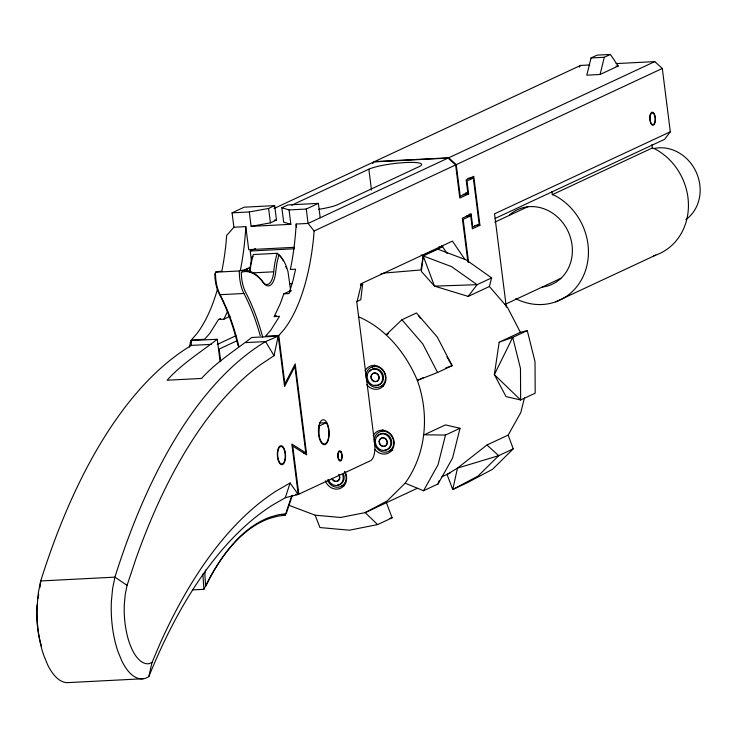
<?xml version="1.0" encoding="UTF-8"?>
<svg xmlns="http://www.w3.org/2000/svg" width="737" height="737" viewBox="0 0 737 737"><rect width="100%" height="100%" fill="white"/><g stroke="black" fill="none" stroke-linecap="round" stroke-linejoin="round"><path stroke-width="1.11" d="M320.208 217.774L318.393 203.375L306.27 209.041L308.084 223.431L314.1 230.994L313.557 237.931A160.675 68.836 87.1 0 1 283.948 329.642L278.779 335.492L265.532 336.173L270.7 330.323L279.498 316.32L274.228 316.597L280.327 303.57L283.837 293.823L291.106 290.424M249.382 271.649L251.428 259.654L252.34 256.329L252.948 256.808M360.365 284.04L362.622 284.242L360.78 299.729L356.736 301.617M39.89 587.619L40.719 580.959A711.675 304.906 87.1 0 1 191.362 345.386L190.763 340.614L217.268 339.26L220.096 361.646M499.17 342.217L494.352 374.636L506.043 396.607L520.644 399.979L535.191 393.19L535.025 361.71L527.277 330.609L520.386 332.323L499.17 342.217L512.731 337.399L527.277 330.609M436.322 249.299L423.388 255.334L420.891 269.963L384.189 273.058L380.955 273.971M37.827 598.656L38.72 594.243M217.268 339.26C200.234 352.507 181.652 363.958 167.087 380.228L201.56 378.45C216.125 362.189 234.707 350.738 251.741 337.482L278.218 336.127L274.017 355.676L259.571 365.34A696.99 298.614 87.1 0 0 135.995 558.572L127.068 585.344L125.281 594.169L124.35 603.806A49.674 21.281 87.1 0 0 148.975 663.687L151.997 662.517L160.058 643.548A712.449 305.238 87.1 0 1 276.633 490.75L290.102 483.002L298.218 494.463L285.293 497.742L272.22 505.278A697.764 298.946 87.1 0 0 148.819 676.621A64.432 27.61 87.1 0 1 121.955 661.227L117.856 651.259A64.432 27.61 87.1 0 1 111.407 601.07L112.614 588.568L114.917 577.145A711.675 304.906 87.1 0 1 265.569 341.581L278.218 336.127L284.583 386.51L294.883 366.455L305.8 452.813L303.589 452.923M205.724 570.033L204.822 574.243L205.669 586.394L210.386 577.117A327.67 140.389 87.1 0 1 271.29 516.729L278.844 514.684L286.205 513.661L292.368 495.31M189.363 347.136L190.763 340.614L191.049 342.852M148.819 676.621L151.997 662.517M591.046 57.956L586.809 75.174L600.056 74.492L618.242 66.008L610.365 54.446L597.108 55.128L591.046 57.956L604.303 57.274L610.365 54.446M600.056 74.492L604.303 57.274M423.526 490.741L438.073 483.951L452.592 457.999L460.026 428.271L445.48 435.06L438.045 464.789L423.526 490.741L405.138 483.186L387.211 500.911L365.211 512.611L340.623 517.475L315.141 515.181L290.479 505.886L288.637 504.578M524.569 397.473L520.792 412.545L508.171 435.097L486.954 444.991L457.484 468.115L447.027 474.416L452.739 489.515L467.286 482.726L492.602 469.266L513.228 448.87L508.171 435.097M489.405 286.509L491.625 277.895L466.143 259.866L437.778 249.17L423.231 255.96L421.389 271.446L434.498 286.131L468.188 296.403L489.405 286.509L507.526 307.476L520.386 332.323M438.073 483.951L439.105 480.736M285.293 497.742L290.102 483.002M192.55 589.904L203.909 589.324A326.205 139.754 87.1 0 1 270.12 518.249L277.637 516.213L285.237 515.154L291.732 495.835M227.678 311.254L223.827 319.222L218.53 319.49L209.75 333.456L204.573 339.306L191.325 339.978L196.493 334.137A160.675 68.836 87.1 0 0 217.572 288.849M405.138 483.186C426.502 453.577 429.514 414.305 417.345 380.412C405.94 353.428 386.151 328.748 358.864 316.91M372.627 163.568L373.899 161.891L448.096 158.077L455.632 164.941L459.814 198.06L468.603 193.96L466.972 181.007L473.329 178.041L479.151 224.094L472.786 227.06L471.146 214.108L468.944 214.227M579.31 67.104L580.572 65.427L589.711 64.957M468.188 296.403L477.079 284.685L491.625 277.895M615.966 63.603L654.778 61.613L662.314 68.467L670.311 131.794L664.599 139.33L495.071 218.456M294.496 247.31L248.719 249.659L245.808 226.627L233.887 227.245L226.646 235.49L226.102 242.427A160.675 68.836 87.1 0 1 221.938 270.59M423.407 377.584L417.345 380.412L437.575 372.48L452.122 365.69L437.317 337.104L416.469 312.976L401.923 319.766L386.363 334.598L388.381 333.658M232.063 212.855L244.187 207.189L274.661 205.623L276.486 220.022L270.424 222.85L251.105 226.36L249.29 211.961L232.063 212.855L233.887 227.245M249.29 211.961L268.6 208.451L274.661 205.623M274.081 208.479L373.899 161.891M580.572 65.427L374.497 161.615L448.704 157.801L654.778 61.613M281.856 207.779L289.042 209.925L290.857 224.315L283.671 222.169L281.856 207.779L287.918 204.941L318.393 203.375M291.797 205.162L368.85 169.206A27.895 4.321 -7.2 0 1 405.543 162.536A27.895 4.321 -7.2 0 1 419.196 166.617L337.979 204.527A27.895 4.321 -7.2 0 1 318.485 209.372M448.096 158.077L308.084 223.431L296.163 224.039A160.675 68.836 87.1 0 1 290.848 267.052L290.295 269.466L295.592 269.198L293.179 279.839L289.107 293.547L283.837 293.823M251.593 261.828L250.23 251.031L255.417 248.609M314.1 230.994L455.632 164.941M448.704 157.801L456.24 164.655L662.314 68.467M242.022 271.087L250.35 267.199M466.364 216.061L470.722 215.83L472.362 228.783L479.934 225.255L473.753 176.318L466.18 179.856L467.82 192.808L460.238 196.337L456.24 164.655M218.53 319.49L220.612 318.522M223.827 319.222L230.073 316.302M471.146 214.108L462.357 218.216L467.894 262.003M470.722 215.83L463.149 219.368L468.594 262.492M274.228 316.597L276.311 315.62M670.311 131.794L494.545 213.841L506.337 307.228M217.286 344.437L235.923 335.731M236.623 340.909L219.147 349.071L220.695 361.351M551.949 191.519L552.345 194.651L652.356 147.971L655.156 149.031A58.739 52.29 65 0 1 688.441 206.305A58.739 52.29 65 0 1 653.535 255.859M435.631 249.769L442.909 246.37M494.859 222.123L528.107 206.609M436.774 249.327L441.822 246.969L438.515 247.135M360.54 285.219L362.622 284.242M504.744 304.538L560.903 278.328M555.689 301.829L655.69 255.149M326.307 422.679L319.296 425.94L318.955 434.489A11.746 5.03 87.1 0 0 326.463 442.762A11.746 5.03 87.1 0 0 327.274 424.512L326.307 422.679L319.49 423.029M295.519 494.352L298.826 494.177L370.425 460.763A14.685 6.292 87.1 0 0 374.654 443.545L356.837 302.502L361.498 283.552L452.417 241.119L465.029 259.617M417.243 488.318L365.211 512.611L377.584 524.597L392.13 517.807L386.418 502.708M441.896 476.811L450.058 472.997M513.228 448.87L498.682 455.659L457.484 468.115L452.739 489.515L478.055 476.056L498.682 455.659L486.954 444.991M445.867 367.91L452.122 365.69L446.972 356.892M389.947 518.231L392.13 517.807M377.584 524.597L349.292 530.198L319.959 527.554L315.141 515.181M616.031 66.118L618.242 66.008M467.875 178.317L473.329 178.041M465.637 192.919L467.82 192.808M463.085 194.246L468.603 193.96M289.042 209.925L306.27 209.041M274.228 220.133L276.486 220.022M251.105 226.36L290.857 224.315M474.49 225.531L479.934 225.255M250.23 251.031L294.524 248.756M283.303 260.824A36.712 15.726 87.1 0 0 277.213 253.298L253.362 254.523A56.095 24.035 87.1 0 0 249.963 272.017M250.285 268.406L247.107 268.572L247.383 270.728M238.926 346.611A159.367 68.283 87.1 0 0 220.077 294.699A25.795 11.055 87.1 0 1 215.48 272.202L239.332 270.976A81.144 34.768 87.1 0 1 263.57 282.971A18.213 7.803 87.1 0 0 273.722 271.796A56.095 24.035 87.1 0 1 277.213 253.298M252.137 272.911L273.722 271.796M289.798 283.763L292.073 283.644M220.077 294.699L243.929 293.473A159.367 68.283 87.1 0 1 260.253 335.694M191.362 345.386L211.233 344.372M245.716 342.594L265.569 341.581L274.017 355.676M296.016 494.573L298.218 494.463L291.852 444.079L305.8 452.813M281.829 515.329L285.237 515.154M143.346 678.74L69.14 682.554A64.432 27.61 87.1 0 1 47.748 665.041L43.649 655.073A64.432 27.61 87.1 0 1 37.2 604.884M445.48 435.06L424.217 434.802L445.434 424.899L460.026 428.271M421.168 255.085L423.388 255.334M552.345 194.651L555.145 195.71A58.739 52.29 65 0 1 584.681 272.837A58.739 52.29 65 0 1 515.734 298.669M127.068 585.344L114.917 577.145L40.719 580.959L38.407 592.382L36.896 608.301A49.674 21.281 87.1 0 0 41.521 645.944M401.923 319.766L422.771 343.893L437.575 372.48M418.552 315.703L420.624 318.43M441.62 245.393L447.129 253.491M651.932 144.645L652.356 147.971M368.85 169.206L371.485 190.035M296.163 224.039L296.578 227.337M290.793 291.778L287.964 271.52A35.238 15.099 87.1 0 0 279.452 255.444L278.844 254.965L276.983 262.704L275.334 274.735A19.696 8.439 87.1 0 1 264.684 284.242L261.423 280.124A79.679 34.132 87.1 0 0 244.242 271.621L241.294 272.257L241.303 273.049A24.33 10.419 87.1 0 0 244.96 290.94L245.642 292.34A160.786 68.891 87.1 0 1 262.685 337.058M268.6 208.451L270.424 222.85M278.779 335.492L284.897 383.894L295.196 363.848L306.693 454.858L292.755 446.125L298.826 494.177M202.841 573.957L203.909 589.324M214.799 273.62L214.799 274.413A24.33 10.419 87.1 0 0 218.456 292.303L219.147 293.704A160.804 68.9 87.1 0 1 238.152 346.058M653.802 148.533A39.651 35.293 65 0 1 696.262 172.255A39.651 35.293 65 0 1 685.889 219.617M245.808 226.627A160.675 68.836 87.1 0 1 240.492 269.641M509.497 215.001A41.115 36.601 65 0 1 568.319 231.906A41.115 36.601 65 0 1 542.174 287.052M392.775 450.381A15.661 13.939 65 0 1 391.006 449.579M382.392 431.679A15.661 13.939 65 0 1 382.862 429.782M377.814 436.092A8.512 7.582 65 0 1 390.684 438.156A8.512 7.582 65 0 1 385.046 450.058M387.367 442.919A4.404 3.925 65 0 1 382.881 446.217A4.404 3.925 65 0 1 379.408 441.076A4.404 3.925 65 0 1 383.885 437.769M384.898 438.156A4.404 3.925 65 0 1 386.557 439.657M387.082 440.68A4.404 3.925 65 0 1 387.358 441.795M342.687 474.628A8.512 7.582 65 0 1 338.541 485.139A8.512 7.582 65 0 1 328.38 479.713M338.707 474.84A4.404 3.925 65 0 1 337.555 481.086A4.404 3.925 65 0 1 331.834 478.488M344.649 471.855A10.723 9.544 65 0 1 341.001 486.457A10.723 9.544 65 0 1 327.44 479.953M343.589 474.204A8.512 7.582 65 0 1 337.5 485.093M339.812 476.83A4.404 3.925 65 0 1 336.892 481.289A4.404 3.925 65 0 1 332.138 478.35M339.011 474.692A4.404 3.925 65 0 1 339.536 475.715M374.203 366.915A15.661 13.939 65 0 1 374.682 365.018M369.624 371.319A8.512 7.582 65 0 1 382.954 374.405A8.512 7.582 65 0 1 374.838 385.11M378.901 375.916A4.404 3.925 65 0 1 375.05 381.517A4.404 3.925 65 0 1 371.632 374.921A4.404 3.925 65 0 1 378.376 374.893M243.929 293.473A25.795 11.055 87.1 0 1 239.332 270.976M215.48 272.202A81.144 34.768 87.1 0 1 222.528 271.529M285.79 266.527A36.712 15.726 87.1 0 1 286.509 268.655M365.027 370.987A12.188 10.852 65 0 1 381.084 368.067A12.188 10.852 65 0 1 383.341 385.921A12.188 10.852 65 0 1 366.759 384.686M373.208 435.751A12.188 10.852 65 0 1 389.265 432.84A12.188 10.852 65 0 1 391.522 450.685A12.188 10.852 65 0 1 374.94 449.45M344.861 471.606A12.188 10.852 65 0 1 340.715 488.207A12.188 10.852 65 0 1 325.303 480.81M383.682 385.921A12.188 10.852 65 0 1 381.748 385.838M372.296 367.588A12.188 10.852 65 0 1 373.327 365.93M391.863 450.685A12.188 10.852 65 0 1 389.928 450.602M344.317 485.729A12.188 10.852 65 0 1 341.415 485.462M512.731 337.399L494.352 374.636L520.644 399.979L520.479 368.5L512.731 337.399M279.295 446.64L278.457 448.022A9.544 4.09 87.1 0 0 280.511 464.227L281.58 464.715A9.544 4.09 87.1 0 0 285.394 453.366A9.544 4.09 87.1 0 0 279.295 446.64M651.886 112.964L651.287 113.461A5.878 2.515 87.1 0 0 650.089 118.325L650.191 119.855A5.878 2.515 87.1 0 0 653.341 124.479A5.878 2.515 87.1 0 0 655.036 117.598A5.878 2.515 87.1 0 0 651.886 112.964M280.364 446.567L279.461 447.304A8.807 3.777 87.1 0 0 277.656 454.609L277.821 456.903A8.807 3.777 87.1 0 0 282.547 463.84A8.807 3.777 87.1 0 0 285.09 453.504A8.807 3.777 87.1 0 0 280.364 446.567M339.904 451.551L339.416 451.624A4.404 1.889 87.1 0 0 338.145 456.783A4.404 1.889 87.1 0 0 340.503 460.257A4.404 1.889 87.1 0 0 341.775 455.088L341.572 454.001A4.404 1.889 87.1 0 0 339.904 451.551M477.079 284.685L434.498 286.131L423.231 255.96L451.597 266.656L477.079 284.685M341.01 451.68L340.466 451.081A5.141 2.202 87.1 0 0 338.007 453.08A5.141 2.202 87.1 0 0 338.44 459.317L338.909 460.201A5.141 2.202 87.1 0 0 341.913 458.801A5.141 2.202 87.1 0 0 341.01 451.68M650.108 115.046A6.605 2.828 87.1 0 0 652.696 125.308A6.605 2.828 87.1 0 0 655.036 115.82A6.605 2.828 87.1 0 0 650.108 115.046M319.066 425.277A12.483 5.343 87.1 0 0 323.958 444.669A12.483 5.343 87.1 0 0 328.38 426.732A12.483 5.343 87.1 0 0 319.066 425.277M375.382 440.358A8.512 7.582 65 0 0 386.087 450.095A8.512 7.582 65 0 0 387.773 435.954A8.512 7.582 65 0 0 375.382 440.358M379.104 441.214A4.404 3.925 65 0 0 384.64 446.253A4.404 3.925 65 0 0 385.506 438.939A4.404 3.925 65 0 0 379.104 441.214M374.304 439.473A10.723 9.544 65 0 0 387.773 451.735A10.723 9.544 65 0 0 389.891 433.927A10.723 9.544 65 0 0 374.304 439.473M367.201 375.594A8.512 7.582 65 0 0 377.906 385.331A8.512 7.582 65 0 0 379.592 371.19A8.512 7.582 65 0 0 367.201 375.594M370.923 376.45A4.404 3.925 65 0 0 376.46 381.49A4.404 3.925 65 0 0 377.326 374.175A4.404 3.925 65 0 0 370.923 376.45M366.123 374.709A10.723 9.544 65 0 0 379.592 386.962A10.723 9.544 65 0 0 381.711 369.163A10.723 9.544 65 0 0 366.123 374.709"/></g></svg>
